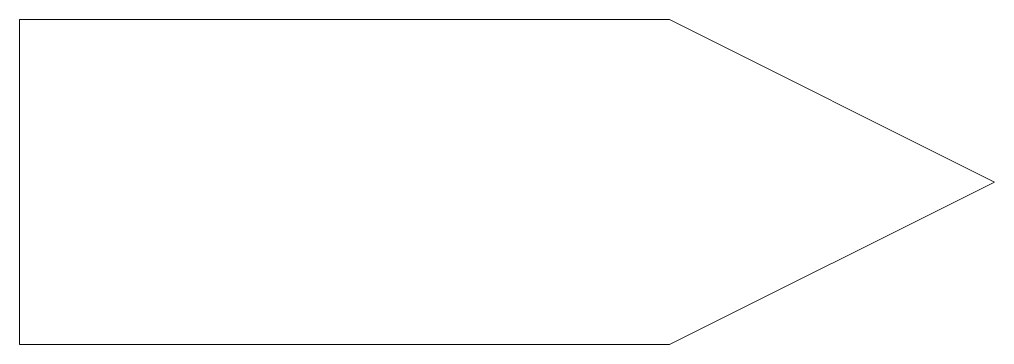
# Model space of a CAD drawing. Header units: millimetres. Extents: x 0 to 3, y -0.5 to 0.5.
import ezdxf

# ---------------------------------------------------------------- set-up
doc = ezdxf.new("R2010")
doc.units = ezdxf.units.MM
doc.layers.add('OBJECT', color=178, linetype='Continuous', lineweight=20, true_color=0x000000)

msp = doc.modelspace()

# ---------------------------------------------------------------- linework, layer by layer
at = {"layer": 'OBJECT'}
for p, q in [((0, 0.5), (2, 0.5)), ((0, 0.5), (0, -0.5)), ((2, 0.5), (3, 0)), ((2, -0.5), (3, 0)), ((0, -0.5), (2, -0.5))]:
    msp.add_line(p, q, dxfattribs=at)

doc.saveas('drawing.dxf')
